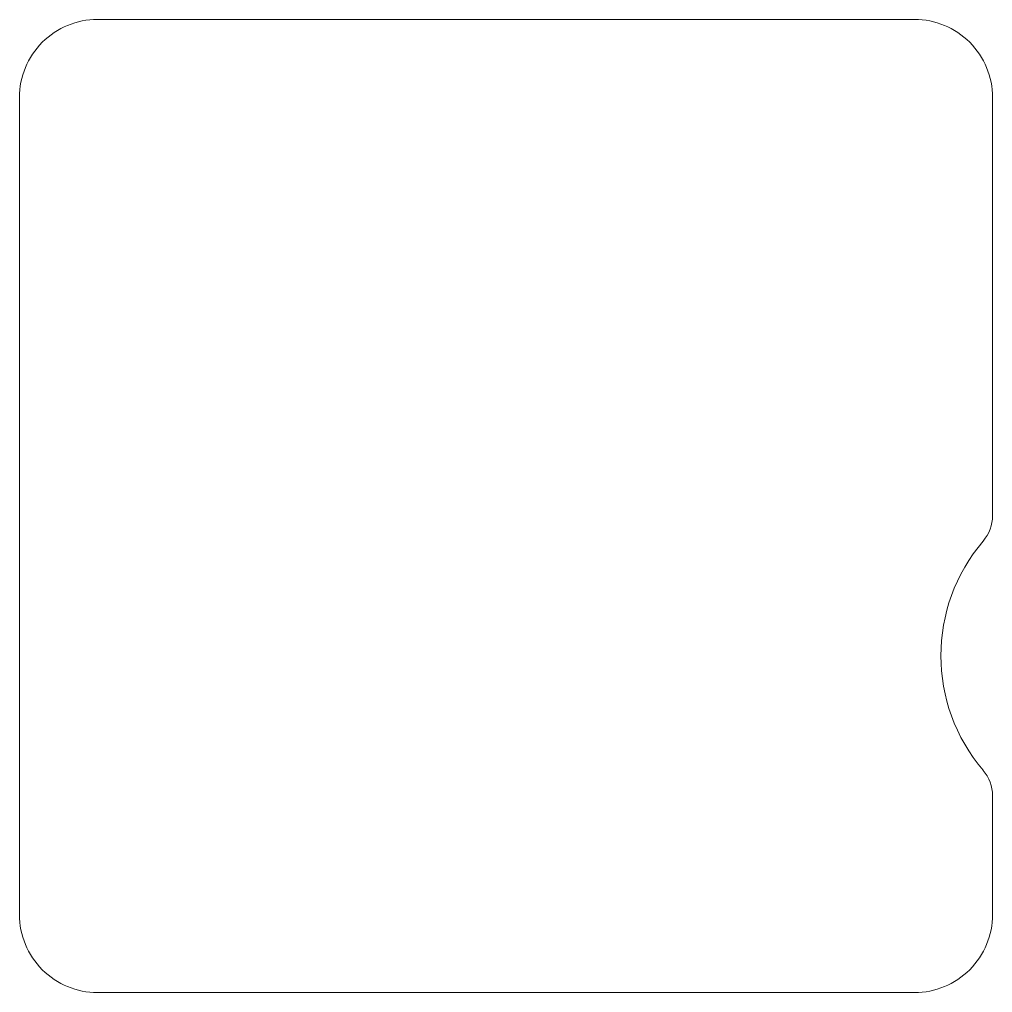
# Model space of a CAD drawing. Header units: inches. Extents: x 48.44 to 50, y 36 to 37.56.
import ezdxf

# ---------------------------------------------------------------- set-up
doc = ezdxf.new("R2010")
doc.units = ezdxf.units.IN
doc.header["$MEASUREMENT"] = 0
doc.layers.add('Outside cut1', color=1, linetype='Continuous', lineweight=0, true_color=0xff0000)

msp = doc.modelspace()

# ---------------------------------------------------------------- linework, layer by layer
at = {"layer": 'Outside cut1', "flags": 128}
msp.add_lwpolyline([(50, 36.7644), (50, 37.435, 0.414214), (49.875, 37.56), (48.565, 37.56, 0.414214), (48.44, 37.435), (48.44, 36.125, 0.414214), (48.565, 36), (49.875, 36, 0.414214), (50, 36.125), (50, 36.3156)], format="xyb", dxfattribs=at)
at = {"layer": 'Outside cut1'}
for centre, radius, start, end in [((49.9375, 36.7644), 0.0625, 319.4743, 0), ((50.2, 36.54), 0.2828, 139.4743, 220.5257), ((49.9375, 36.3156), 0.0625, 0, 40.5257)]:
    msp.add_arc(centre, radius, start, end, dxfattribs=at)

doc.saveas('drawing.dxf')
